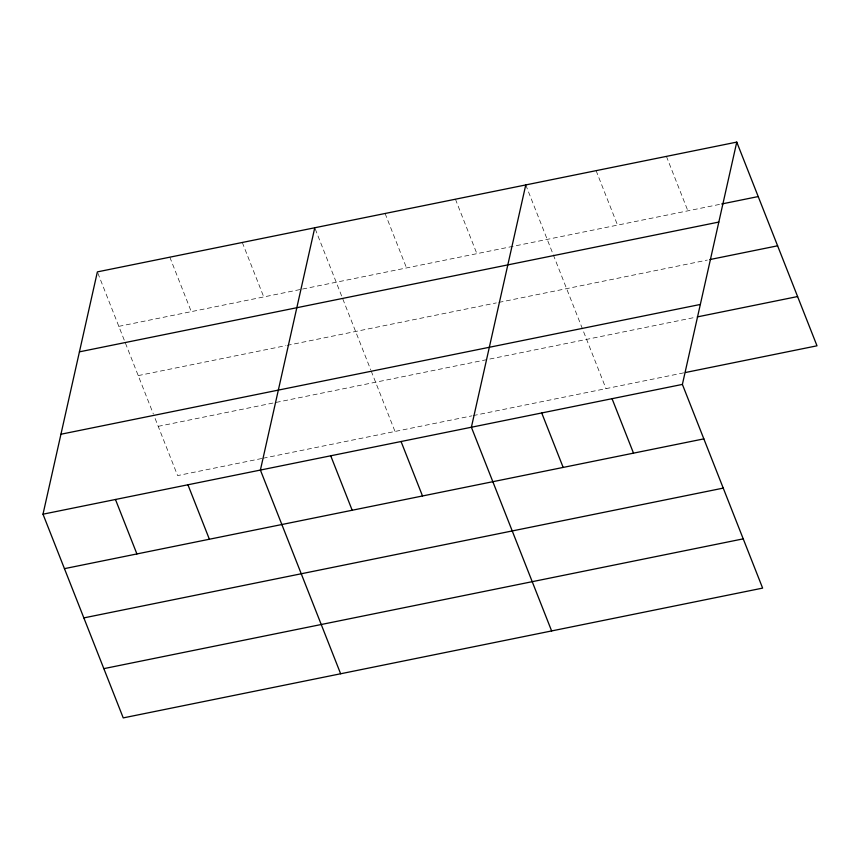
<?xml version="1.0" encoding="UTF-8"?>
<svg xmlns="http://www.w3.org/2000/svg" width="860" height="860" viewBox="0 0 860 860"><rect width="100%" height="100%" fill="white"/><g stroke="black" fill="none" stroke-linecap="round" stroke-linejoin="round"><path stroke-width="0.64" stroke-dasharray="4.3 3.22" d="M118.82 326.348L301.279 289.315M302.569 289.046L720.443 204.228M138.224 375.594L285.735 345.656M287.036 345.397L496.284 302.913M498.886 302.387L707.275 260.085M158.208 426.345L696.009 317.179M261.719 458.52L177.611 475.591L153.822 415.197M263.01 458.251L471.85 415.864M473.15 415.595L684.151 372.767M666.425 156.38L687.882 210.84M596.098 170.656L617.544 225.116M525.761 184.932L605.999 388.634M455.435 199.208L476.881 253.668M385.097 213.484L406.543 267.944M315.254 229.007L370.724 369.832M371.219 371.079L394.998 431.462M242.305 242.477L263.751 296.926M169.839 257.183L191.285 311.642M97.857 273.125L153.338 413.961"/><path stroke-width="1.29" d="M736.762 142.104L682.388 384.409L762.626 588.111L123.238 717.896L43 514.194L97.373 271.889L736.762 142.104L817 345.806L685.452 372.509M314.76 227.76L260.397 470.065L340.635 673.767M525.761 184.932L471.387 427.237L551.625 630.939M721.744 203.971L758.208 196.564M79.432 351.848L718.82 222.063M709.887 259.559L777.612 245.809M60.942 434.236L700.33 304.451M697.309 316.91L797.596 296.55M43 514.194L682.388 384.409M64.446 568.654L703.846 438.869M83.85 617.899L723.238 488.114M103.834 668.639L743.223 538.854M612.051 398.685L633.508 453.145M541.725 412.961L563.171 467.421M401.061 441.513L422.507 495.973M330.724 455.789L352.181 510.249M187.931 484.782L209.378 539.231M115.466 499.488L136.912 553.947"/></g></svg>
